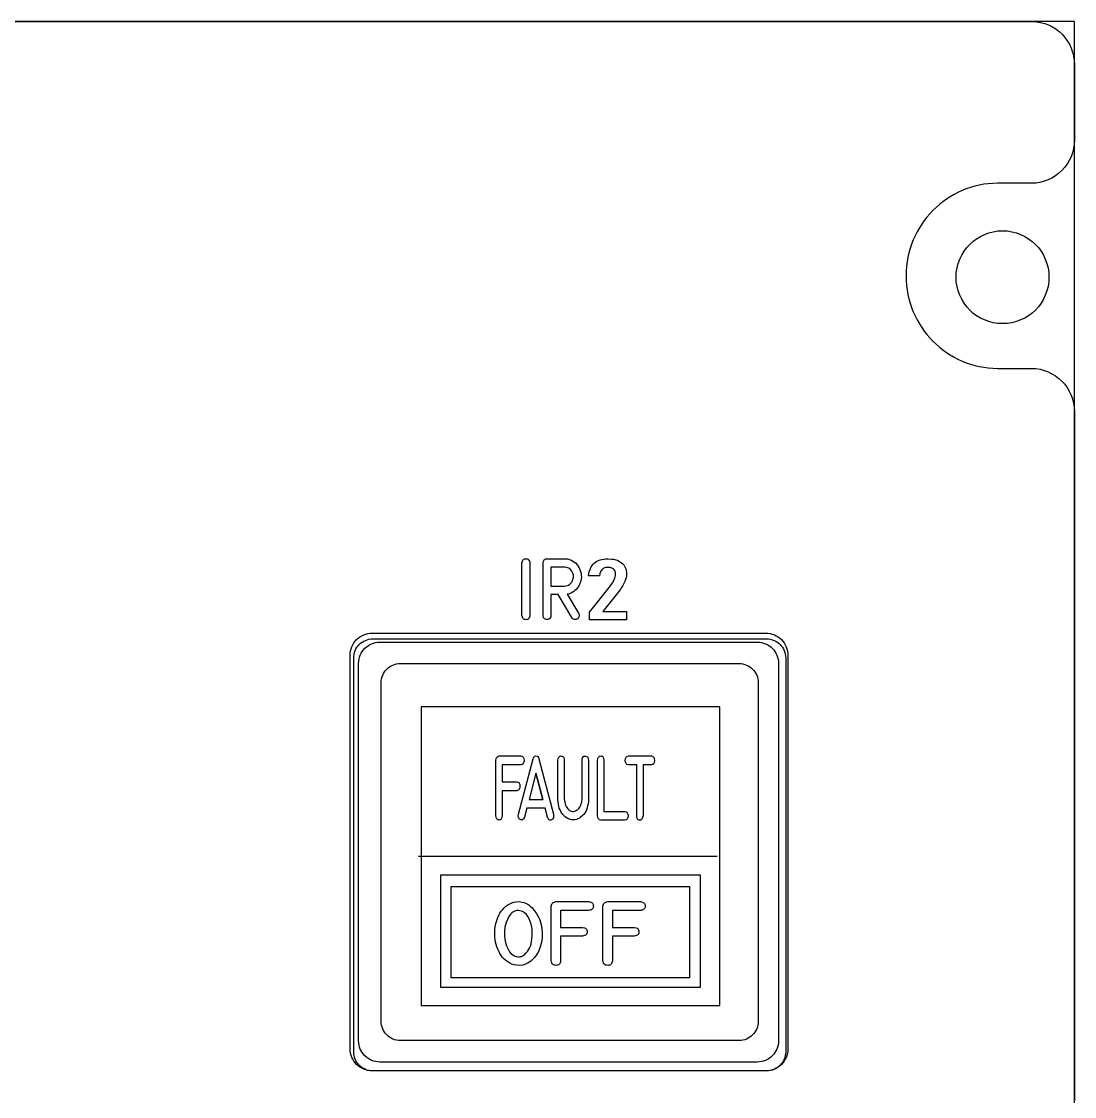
# Model space of a CAD drawing. Extents: x 27 to 704, y 10 to 614.
# Drawn here: x 115.5 to 172, y 491.7 to 549.3 of the extents above; entities that cross this region are included whole.
import ezdxf

# ---------------------------------------------------------------- set-up
doc = ezdxf.new("R2010")
doc.units = 0
for name, color, linetype in [('_BACKPANEL', 5, 'CONTINUOUS'), ('_ENGRAVING', 105, 'CONTINUOUS'), ('_LABELS', 30, 'CONTINUOUS'), ('_TOPLAYER', 1, 'CONTINUOUS')]:
    doc.layers.add(name, color=color, linetype=linetype)

msp = doc.modelspace()

# ---------------------------------------------------------------- linework, layer by layer
at = {"layer": '_BACKPANEL'}
for points in [[(26.965, 549.313), (26.965, 544.563), (26.965, 535.063), (26.965, 525.563), (26.965, 506.563), (26.965, 425.813), (26.965, 416.313), (171.965, 416.313), (171.965, 425.813), (171.965, 506.563), (171.965, 525.563), (171.965, 535.063), (171.965, 544.563), (171.965, 549.313)], [(165.62, 535.614), (165.633, 535.868), (165.671, 536.115), (165.732, 536.354), (165.816, 536.582), (165.921, 536.8), (166.045, 537.005), (166.189, 537.196), (166.349, 537.373), (166.526, 537.534), (166.717, 537.677), (166.923, 537.802), (167.14, 537.906), (167.369, 537.99), (167.607, 538.051), (167.854, 538.089), (168.109, 538.102), (168.363, 538.089), (168.61, 538.051), (168.849, 537.99), (169.077, 537.906), (169.295, 537.802), (169.5, 537.677), (169.691, 537.534), (169.868, 537.373), (170.029, 537.196), (170.172, 537.005), (170.296, 536.8), (170.401, 536.582), (170.485, 536.354), (170.546, 536.115), (170.584, 535.868), (170.597, 535.614), (170.584, 535.359), (170.546, 535.112), (170.485, 534.874), (170.401, 534.645), (170.296, 534.428), (170.172, 534.223), (170.029, 534.031), (169.868, 533.854), (169.691, 533.694), (169.5, 533.551), (169.295, 533.426), (169.077, 533.321), (168.849, 533.237), (168.61, 533.176), (168.363, 533.138), (168.109, 533.126), (167.854, 533.138), (167.607, 533.176), (167.369, 533.237), (167.14, 533.321), (166.923, 533.426), (166.717, 533.551), (166.526, 533.694), (166.349, 533.854), (166.189, 534.031), (166.045, 534.223), (165.921, 534.428), (165.816, 534.645), (165.732, 534.874), (165.671, 535.112), (165.633, 535.359)], [(134.368, 516.234), (155.463, 516.234), (155.568, 516.229), (155.671, 516.213), (155.769, 516.188), (155.864, 516.153), (155.954, 516.11), (156.038, 516.059), (156.117, 516), (156.19, 515.934), (156.256, 515.861), (156.315, 515.782), (156.367, 515.697), (156.41, 515.607), (156.444, 515.513), (156.47, 515.414), (156.485, 515.312), (156.49, 515.206), (156.49, 494.111), (156.485, 494.006), (156.47, 493.904), (156.444, 493.805), (156.41, 493.711), (156.367, 493.621), (156.315, 493.536), (156.256, 493.457), (156.19, 493.384), (156.117, 493.318), (156.038, 493.259), (155.954, 493.208), (155.864, 493.164), (155.769, 493.13), (155.671, 493.105), (155.568, 493.089), (155.463, 493.084), (134.368, 493.084), (134.262, 493.089), (134.16, 493.105), (134.061, 493.13), (133.967, 493.164), (133.877, 493.208), (133.792, 493.259), (133.713, 493.318), (133.641, 493.384), (133.574, 493.457), (133.515, 493.536), (133.464, 493.621), (133.421, 493.711), (133.386, 493.805), (133.361, 493.904), (133.346, 494.006), (133.34, 494.111), (133.34, 515.206), (133.346, 515.312), (133.361, 515.414), (133.386, 515.513), (133.421, 515.607), (133.464, 515.697), (133.515, 515.782), (133.574, 515.861), (133.641, 515.934), (133.713, 516), (133.792, 516.059), (133.877, 516.11), (133.967, 516.153), (134.061, 516.188), (134.16, 516.213), (134.262, 516.229)]]:
    msp.add_lwpolyline(points, close=True, dxfattribs=at)
at = {"layer": '_ENGRAVING'}
for points in [[(142.784, 517.487), (142.758, 517.389), (142.739, 517.35), (142.714, 517.318), (142.685, 517.294), (142.651, 517.277), (142.613, 517.266), (142.57, 517.263), (142.527, 517.267), (142.489, 517.277), (142.455, 517.295), (142.426, 517.319), (142.402, 517.351), (142.382, 517.389), (142.357, 517.487), (142.357, 520.306), (142.382, 520.404), (142.402, 520.443), (142.426, 520.475), (142.455, 520.499), (142.489, 520.517), (142.527, 520.528), (142.57, 520.532), (142.613, 520.528), (142.651, 520.518), (142.685, 520.5), (142.714, 520.476), (142.739, 520.444), (142.758, 520.405), (142.784, 520.306)], [(145.388, 517.613), (145.421, 517.526), (145.425, 517.486), (145.422, 517.447), (145.412, 517.41), (145.394, 517.375), (145.334, 517.31), (145.296, 517.287), (145.256, 517.274), (145.213, 517.269), (145.168, 517.273), (145.124, 517.286), (145.086, 517.307), (145.055, 517.335), (145.03, 517.372), (144.289, 518.614), (143.913, 518.614), (143.913, 517.492), (143.906, 517.427), (143.883, 517.372), (143.846, 517.327), (143.794, 517.292), (143.736, 517.27), (143.679, 517.267), (143.625, 517.282), (143.572, 517.315), (143.536, 517.35), (143.51, 517.392), (143.494, 517.439), (143.489, 517.492), (143.489, 520.309), (143.493, 520.354), (143.504, 520.395), (143.523, 520.433), (143.55, 520.467), (143.582, 520.496), (143.618, 520.516), (143.657, 520.528), (143.7, 520.532), (144.633, 520.532), (144.796, 520.518), (144.873, 520.5), (144.948, 520.476), (145.02, 520.444), (145.088, 520.405), (145.218, 520.305), (145.33, 520.184), (145.419, 520.047), (145.484, 519.896), (145.526, 519.729), (145.538, 519.636), (145.541, 519.544), (145.535, 519.455), (145.52, 519.366), (145.497, 519.279), (145.466, 519.194), (145.425, 519.11), (145.377, 519.028), (145.321, 518.95), (145.262, 518.881), (145.198, 518.819), (145.129, 518.766), (145.056, 518.72), (144.979, 518.683), (144.898, 518.653), (144.812, 518.632), (144.784, 518.627)], [(146.952, 520.526), (147.181, 520.513), (147.285, 520.497), (147.381, 520.474), (147.471, 520.444), (147.553, 520.407), (147.628, 520.364), (147.697, 520.315), (147.758, 520.259), (147.81, 520.198), (147.855, 520.131), (147.892, 520.058), (147.92, 519.98), (147.941, 519.895), (147.953, 519.805), (147.957, 519.708), (147.957, 519.702), (147.952, 519.608), (147.935, 519.51), (147.908, 519.408), (147.87, 519.303), (147.822, 519.196), (147.763, 519.088), (147.694, 518.979), (147.615, 518.87), (146.699, 517.709), (147.968, 517.709), (147.968, 517.252), (145.968, 517.252), (145.968, 517.671), (147.099, 519.071), (147.218, 519.242), (147.305, 519.405), (147.358, 519.56), (147.371, 519.632), (147.376, 519.7), (147.376, 519.708), (147.369, 519.79), (147.349, 519.862), (147.316, 519.923), (147.27, 519.974), (147.212, 520.014), (147.141, 520.042), (147.059, 520.059), (146.965, 520.065), (146.87, 520.058), (146.786, 520.037), (146.711, 520.001), (146.647, 519.951), (146.594, 519.889), (146.554, 519.814), (146.527, 519.726), (146.513, 519.626), (146.513, 519.61), (145.931, 519.61), (145.931, 519.626), (145.944, 519.731), (145.964, 519.83), (145.991, 519.923), (146.025, 520.01), (146.067, 520.09), (146.115, 520.164), (146.171, 520.231), (146.234, 520.292), (146.303, 520.347), (146.378, 520.395), (146.459, 520.435), (146.546, 520.468), (146.639, 520.494), (146.737, 520.512), (146.842, 520.523)], [(144.633, 519.062), (144.708, 519.068), (144.781, 519.087), (144.85, 519.118), (144.917, 519.161), (144.976, 519.214), (145.025, 519.275), (145.064, 519.343), (145.092, 519.419), (145.114, 519.539), (145.111, 519.653), (145.082, 519.761), (145.027, 519.863), (144.953, 519.952), (144.866, 520.018), (144.767, 520.061), (144.654, 520.083), (143.913, 520.083), (143.913, 519.062)], [(134.341, 516.541), (155.416, 516.541), (155.539, 516.535), (155.657, 516.517), (155.771, 516.488), (155.881, 516.448), (155.985, 516.398), (156.083, 516.338), (156.175, 516.27), (156.259, 516.193), (156.336, 516.109), (156.404, 516.017), (156.464, 515.919), (156.514, 515.815), (156.554, 515.705), (156.583, 515.591), (156.601, 515.473), (156.607, 515.351), (156.607, 494.275), (156.601, 494.153), (156.583, 494.035), (156.554, 493.92), (156.514, 493.811), (156.464, 493.707), (156.404, 493.609), (156.336, 493.517), (156.259, 493.433), (156.175, 493.356), (156.083, 493.287), (155.985, 493.228), (155.881, 493.178), (155.771, 493.138), (155.657, 493.109), (155.539, 493.091), (155.416, 493.085), (134.341, 493.085), (134.219, 493.091), (134.1, 493.109), (133.986, 493.138), (133.877, 493.178), (133.773, 493.228), (133.674, 493.287), (133.583, 493.356), (133.498, 493.433), (133.422, 493.517), (133.353, 493.609), (133.294, 493.707), (133.244, 493.811), (133.204, 493.92), (133.175, 494.035), (133.157, 494.153), (133.15, 494.275), (133.15, 515.351), (133.157, 515.473), (133.175, 515.591), (133.204, 515.705), (133.244, 515.815), (133.294, 515.919), (133.353, 516.017), (133.422, 516.109), (133.498, 516.193), (133.583, 516.27), (133.674, 516.338), (133.773, 516.398), (133.877, 516.448), (133.986, 516.488), (134.1, 516.517), (134.219, 516.535)], [(134.749, 516.063), (154.965, 516.063), (155.082, 516.057), (155.196, 516.04), (155.305, 516.012), (155.41, 515.973), (155.51, 515.925), (155.604, 515.868), (155.692, 515.803), (155.773, 515.729), (155.847, 515.648), (155.913, 515.56), (155.97, 515.466), (156.018, 515.366), (156.056, 515.261), (156.084, 515.152), (156.101, 515.038), (156.107, 514.921), (156.107, 494.705), (156.101, 494.588), (156.084, 494.474), (156.056, 494.365), (156.018, 494.26), (155.97, 494.16), (155.913, 494.066), (155.847, 493.978), (155.773, 493.897), (155.692, 493.823), (155.604, 493.757), (155.51, 493.7), (155.41, 493.652), (155.305, 493.614), (155.196, 493.586), (155.082, 493.569), (154.965, 493.563), (134.749, 493.563), (134.632, 493.569), (134.518, 493.586), (134.409, 493.614), (134.304, 493.652), (134.204, 493.7), (134.11, 493.757), (134.022, 493.823), (133.941, 493.897), (133.867, 493.978), (133.802, 494.066), (133.744, 494.16), (133.696, 494.26), (133.658, 494.365), (133.63, 494.474), (133.613, 494.588), (133.607, 494.705), (133.607, 514.921), (133.613, 515.038), (133.63, 515.152), (133.658, 515.261), (133.696, 515.366), (133.744, 515.466), (133.802, 515.56), (133.867, 515.648), (133.941, 515.729), (134.022, 515.803), (134.11, 515.868), (134.204, 515.925), (134.304, 515.973), (134.409, 516.012), (134.518, 516.04), (134.632, 516.057)]]:
    msp.add_lwpolyline(points, close=True, dxfattribs=at)
at = {"layer": '_LABELS'}
for points in [[(152.959, 496.589), (152.959, 512.591), (136.959, 512.591), (136.959, 496.589)], [(140.959, 506.763), (140.959, 509.723), (140.978, 509.821), (141.013, 509.894), (141.064, 509.941), (141.131, 509.962), (142.304, 509.962), (142.344, 509.954), (142.378, 509.94), (142.407, 509.92), (142.431, 509.893), (142.462, 509.821), (142.473, 509.724), (142.462, 509.628), (142.43, 509.556), (142.406, 509.53), (142.377, 509.511), (142.342, 509.497), (142.302, 509.49), (141.299, 509.49), (141.299, 508.572), (142.081, 508.572), (142.155, 508.552), (142.184, 508.533), (142.207, 508.507), (142.24, 508.439), (142.251, 508.346), (142.241, 508.252), (142.21, 508.18), (142.186, 508.152), (142.156, 508.129), (142.081, 508.101), (141.299, 508.101), (141.299, 506.763), (141.285, 506.662), (141.252, 506.589), (141.229, 506.563), (141.202, 506.544), (141.171, 506.533), (141.135, 506.529), (141.099, 506.531), (141.067, 506.542), (141.039, 506.56), (141.015, 506.586), (140.979, 506.659)], [(142.172, 506.849), (142.561, 508.328), (142.95, 509.807), (142.975, 509.874), (143.01, 509.922), (143.055, 509.951), (143.109, 509.962), (143.164, 509.953), (143.209, 509.924), (143.244, 509.876), (143.269, 509.807), (144.046, 506.841), (144.054, 506.733), (144.039, 506.646), (144.001, 506.58), (143.975, 506.555), (143.942, 506.535), (143.908, 506.522), (143.876, 506.518), (143.846, 506.523), (143.818, 506.536), (143.767, 506.589), (143.725, 506.676), (143.6, 507.156), (142.612, 507.156), (142.491, 506.688), (142.448, 506.6), (142.424, 506.569), (142.397, 506.548), (142.368, 506.535), (142.338, 506.531), (142.305, 506.536), (142.27, 506.549), (142.21, 506.596), (142.174, 506.661), (142.161, 506.745)], [(145.92, 507.658), (145.92, 507.624), (145.915, 507.524), (145.899, 507.399), (145.877, 507.284), (145.848, 507.176), (145.813, 507.077), (145.772, 506.987), (145.724, 506.905), (145.671, 506.831), (145.61, 506.766), (145.482, 506.66), (145.416, 506.619), (145.348, 506.587), (145.28, 506.562), (145.211, 506.546), (145.141, 506.538), (145.07, 506.538), (144.999, 506.546), (144.929, 506.562), (144.861, 506.586), (144.795, 506.618), (144.666, 506.707), (144.544, 506.827), (144.488, 506.899), (144.439, 506.98), (144.396, 507.067), (144.36, 507.163), (144.331, 507.267), (144.309, 507.378), (144.294, 507.497), (144.285, 507.624), (144.285, 507.658), (144.285, 509.727), (144.299, 509.817), (144.332, 509.892), (144.376, 509.94), (144.429, 509.962), (144.492, 509.957), (144.551, 509.929), (144.593, 509.881), (144.619, 509.814), (144.627, 509.727), (144.627, 507.658), (144.649, 507.477), (144.67, 507.396), (144.698, 507.321), (144.732, 507.251), (144.772, 507.188), (144.819, 507.131), (144.873, 507.081), (144.93, 507.039), (144.988, 507.01), (145.046, 506.993), (145.106, 506.989), (145.166, 506.997), (145.227, 507.018), (145.289, 507.052), (145.351, 507.097), (145.404, 507.147), (145.449, 507.203), (145.486, 507.266), (145.516, 507.336), (145.558, 507.489), (145.579, 507.658), (145.579, 509.727), (145.581, 509.772), (145.603, 509.861), (145.641, 509.922), (145.666, 509.942), (145.695, 509.954), (145.764, 509.958), (145.832, 509.936), (145.859, 509.916), (145.881, 509.89), (145.91, 509.821), (145.92, 509.727)], [(146.58, 506.523), (146.514, 506.543), (146.463, 506.588), (146.428, 506.66), (146.408, 506.757), (146.408, 509.723), (146.429, 509.829), (146.465, 509.904), (146.489, 509.93), (146.517, 509.948), (146.549, 509.958), (146.585, 509.961), (146.621, 509.956), (146.652, 509.945), (146.68, 509.926), (146.702, 509.899), (146.735, 509.826), (146.75, 509.723), (146.75, 506.992), (147.869, 506.993), (147.944, 506.968), (147.974, 506.947), (147.998, 506.92), (148.03, 506.848), (148.04, 506.753), (148.028, 506.658), (147.996, 506.588), (147.972, 506.563), (147.942, 506.543), (147.868, 506.523)], [(148.505, 506.76), (148.505, 509.489), (148.06, 509.489), (147.986, 509.51), (147.957, 509.53), (147.933, 509.557), (147.901, 509.628), (147.891, 509.724), (147.902, 509.821), (147.934, 509.892), (147.957, 509.919), (147.986, 509.939), (148.06, 509.962), (149.291, 509.962), (149.364, 509.94), (149.393, 509.92), (149.416, 509.893), (149.448, 509.821), (149.459, 509.724), (149.448, 509.627), (149.417, 509.556), (149.393, 509.53), (149.364, 509.51), (149.33, 509.496), (149.291, 509.489), (148.847, 509.489), (148.847, 506.76), (148.825, 506.656), (148.788, 506.582), (148.764, 506.557), (148.736, 506.539), (148.704, 506.528), (148.668, 506.525), (148.633, 506.53), (148.601, 506.541), (148.575, 506.56), (148.552, 506.586), (148.52, 506.659)], [(143.477, 507.628), (143.108, 509.037), (142.737, 507.628)], [(143.108, 509.037), (143.477, 507.628)], [(137.986, 503.572), (137.986, 503.43), (137.986, 497.572), (151.932, 497.572), (151.932, 503.572)], [(138.556, 502.974), (151.342, 502.974), (151.342, 498.072), (138.556, 498.072)], [(143.309, 501.173), (143.379, 500.94), (143.424, 500.702), (143.442, 500.46), (143.435, 500.214), (143.401, 499.971), (143.341, 499.738), (143.253, 499.517), (143.139, 499.306), (143.051, 499.184), (142.948, 499.07), (142.83, 498.967), (142.698, 498.873), (142.555, 498.798), (142.404, 498.752), (142.247, 498.735), (142.082, 498.748), (141.948, 498.775), (141.823, 498.814), (141.706, 498.863), (141.597, 498.924), (141.496, 498.995), (141.403, 499.077), (141.318, 499.17), (141.241, 499.275), (141.171, 499.386), (141.11, 499.5), (141.057, 499.618), (141.011, 499.738), (140.973, 499.862), (140.943, 499.989), (140.921, 500.118), (140.906, 500.251), (140.899, 500.385), (140.9, 500.519), (140.908, 500.651), (140.924, 500.783), (140.948, 500.913), (140.979, 501.043), (141.064, 501.3), (141.118, 501.423), (141.179, 501.538), (141.248, 501.644), (141.324, 501.741), (141.407, 501.829), (141.498, 501.909), (141.597, 501.98), (141.703, 502.042), (141.811, 502.092), (141.922, 502.127), (142.035, 502.149), (142.151, 502.156), (142.26, 502.151), (142.363, 502.136), (142.462, 502.112), (142.556, 502.078), (142.644, 502.035), (142.728, 501.982), (142.806, 501.919), (142.879, 501.846), (143.012, 501.688), (143.128, 501.523), (143.227, 501.352)], [(142.165, 501.682), (142.084, 501.677), (142.008, 501.661), (141.938, 501.635), (141.872, 501.599), (141.812, 501.553), (141.756, 501.496), (141.706, 501.429), (141.66, 501.352), (141.582, 501.193), (141.52, 501.045), (141.474, 500.911), (141.444, 500.788), (141.42, 500.6), (141.418, 500.376), (141.442, 500.135), (141.494, 499.898), (141.532, 499.783), (141.578, 499.673), (141.633, 499.57), (141.696, 499.472), (141.768, 499.386), (141.851, 499.315), (141.944, 499.26), (142.047, 499.221), (142.17, 499.2), (142.228, 499.2), (142.284, 499.208), (142.337, 499.223), (142.389, 499.246), (142.485, 499.314), (142.572, 499.398), (142.647, 499.485), (142.711, 499.575), (142.763, 499.667), (142.808, 499.77), (142.844, 499.889), (142.873, 500.022), (142.895, 500.171), (142.907, 500.326), (142.908, 500.482), (142.899, 500.638), (142.879, 500.794), (142.847, 500.945), (142.802, 501.089), (142.745, 501.226), (142.676, 501.354), (142.593, 501.468), (142.494, 501.558), (142.379, 501.626), (142.249, 501.672)], [(143.922, 498.976), (143.922, 501.919), (143.933, 501.971), (143.95, 502.016), (143.973, 502.055), (144.003, 502.088), (144.038, 502.115), (144.079, 502.135), (144.179, 502.156), (145.934, 502.156), (145.993, 502.148), (146.044, 502.134), (146.088, 502.114), (146.123, 502.088), (146.151, 502.055), (146.17, 502.016), (146.182, 501.971), (146.186, 501.92), (146.182, 501.868), (146.17, 501.823), (146.15, 501.785), (146.122, 501.753), (146.086, 501.727), (146.042, 501.707), (145.99, 501.694), (145.931, 501.687), (144.431, 501.687), (144.431, 500.774), (145.601, 500.774), (145.71, 500.754), (145.754, 500.735), (145.789, 500.71), (145.817, 500.679), (145.837, 500.641), (145.85, 500.598), (145.854, 500.549), (145.851, 500.5), (145.84, 500.456), (145.82, 500.417), (145.793, 500.384), (145.757, 500.356), (145.713, 500.334), (145.601, 500.306), (144.431, 500.306), (144.431, 498.976), (144.423, 498.922), (144.409, 498.875), (144.388, 498.835), (144.361, 498.803), (144.327, 498.777), (144.286, 498.758), (144.239, 498.747), (144.186, 498.743), (144.132, 498.745), (144.084, 498.756), (144.042, 498.774), (144.006, 498.799), (143.976, 498.832), (143.952, 498.873), (143.934, 498.921)], [(146.694, 498.976), (146.694, 501.919), (146.705, 501.971), (146.722, 502.016), (146.745, 502.055), (146.774, 502.088), (146.81, 502.115), (146.851, 502.135), (146.951, 502.156), (148.706, 502.156), (148.765, 502.148), (148.816, 502.134), (148.86, 502.114), (148.895, 502.088), (148.923, 502.055), (148.942, 502.016), (148.954, 501.971), (148.958, 501.92), (148.954, 501.868), (148.942, 501.823), (148.922, 501.785), (148.894, 501.753), (148.858, 501.727), (148.814, 501.707), (148.762, 501.694), (148.702, 501.687), (147.203, 501.687), (147.203, 500.774), (148.372, 500.774), (148.482, 500.754), (148.525, 500.735), (148.561, 500.71), (148.589, 500.679), (148.609, 500.641), (148.622, 500.598), (148.626, 500.549), (148.623, 500.5), (148.612, 500.456), (148.592, 500.417), (148.565, 500.384), (148.529, 500.356), (148.485, 500.334), (148.372, 500.306), (147.203, 500.306), (147.203, 498.976), (147.195, 498.922), (147.181, 498.875), (147.16, 498.835), (147.133, 498.803), (147.099, 498.777), (147.058, 498.758), (147.011, 498.747), (146.958, 498.743), (146.904, 498.745), (146.856, 498.756), (146.814, 498.774), (146.778, 498.799), (146.748, 498.832), (146.724, 498.873), (146.706, 498.921)]]:
    msp.add_lwpolyline(points, close=True, dxfattribs=at)
msp.add_lwpolyline([(136.819, 504.59), (152.819, 504.59)], dxfattribs=at)
at = {"layer": '_TOPLAYER'}
msp.add_lwpolyline([(29.286, 549.313), (169.684, 549.311), (169.921, 549.299), (170.15, 549.264), (170.37, 549.206), (170.58, 549.128), (170.78, 549.03), (170.968, 548.913), (171.143, 548.779), (171.304, 548.629), (171.45, 548.464), (171.58, 548.284), (171.693, 548.092), (171.788, 547.889), (171.864, 547.675), (171.919, 547.452), (171.953, 547.22), (171.964, 546.982), (171.964, 544.664), (171.964, 542.975), (171.952, 542.737), (171.917, 542.506), (171.86, 542.283), (171.782, 542.069), (171.685, 541.865), (171.569, 541.673), (171.435, 541.494), (171.286, 541.328), (171.121, 541.178), (170.943, 541.044), (170.752, 540.927), (170.55, 540.829), (170.337, 540.751), (170.115, 540.693), (169.885, 540.658), (169.648, 540.646), (167.847, 540.646), (167.595, 540.64), (167.345, 540.62), (167.1, 540.589), (166.858, 540.545), (166.621, 540.489), (166.388, 540.422), (166.16, 540.343), (165.937, 540.254), (165.72, 540.154), (165.509, 540.044), (165.303, 539.924), (165.104, 539.795), (164.912, 539.656), (164.726, 539.509), (164.548, 539.352), (164.378, 539.188), (164.216, 539.015), (164.061, 538.835), (163.916, 538.647), (163.779, 538.453), (163.651, 538.251), (163.533, 538.043), (163.425, 537.83), (163.327, 537.61), (163.239, 537.385), (163.162, 537.155), (163.096, 536.92), (163.041, 536.681), (162.998, 536.438), (162.967, 536.19), (162.948, 535.94), (162.941, 535.686), (162.948, 535.432), (162.967, 535.181), (162.998, 534.934), (163.041, 534.69), (163.096, 534.451), (163.162, 534.216), (163.239, 533.986), (163.327, 533.761), (163.425, 533.542), (163.533, 533.328), (163.651, 533.12), (163.779, 532.919), (163.916, 532.724), (164.061, 532.537), (164.216, 532.357), (164.378, 532.184), (164.548, 532.02), (164.726, 531.863), (164.912, 531.716), (165.104, 531.577), (165.303, 531.448), (165.509, 531.328), (165.72, 531.218), (165.937, 531.118), (166.16, 531.029), (166.388, 530.95), (166.621, 530.883), (166.858, 530.828), (167.1, 530.784), (167.345, 530.752), (167.595, 530.733), (167.847, 530.726), (169.66, 530.726), (169.896, 530.713), (170.125, 530.677), (170.346, 530.619), (170.558, 530.54), (170.759, 530.441), (170.949, 530.324), (171.127, 530.19), (171.29, 530.04), (171.439, 529.875), (171.572, 529.696), (171.687, 529.504), (171.784, 529.301), (171.861, 529.087), (171.918, 528.865), (171.953, 528.634), (171.965, 528.397), (171.965, 515.614), (171.965, 497.313), (171.965, 491.504)], dxfattribs=at)
msp.add_lwpolyline([(135.842, 514.913), (153.991, 514.913), (154.096, 514.908), (154.198, 514.892), (154.297, 514.867), (154.391, 514.833), (154.481, 514.79), (154.565, 514.738), (154.644, 514.679), (154.717, 514.613), (154.783, 514.541), (154.842, 514.462), (154.893, 514.377), (154.936, 514.287), (154.971, 514.193), (154.996, 514.095), (155.011, 513.993), (155.017, 513.888), (155.017, 495.738), (155.011, 495.633), (154.996, 495.531), (154.971, 495.433), (154.936, 495.338), (154.893, 495.249), (154.842, 495.164), (154.783, 495.085), (154.717, 495.013), (154.644, 494.946), (154.565, 494.888), (154.481, 494.836), (154.391, 494.793), (154.297, 494.759), (154.198, 494.734), (154.096, 494.718), (153.991, 494.713), (135.842, 494.713), (135.737, 494.718), (135.635, 494.734), (135.536, 494.759), (135.442, 494.793), (135.352, 494.836), (135.268, 494.888), (135.189, 494.946), (135.116, 495.013), (135.05, 495.085), (134.991, 495.164), (134.94, 495.249), (134.897, 495.338), (134.862, 495.433), (134.837, 495.531), (134.822, 495.633), (134.817, 495.738), (134.817, 513.888), (134.822, 513.993), (134.837, 514.095), (134.862, 514.193), (134.897, 514.287), (134.94, 514.377), (134.991, 514.462), (135.05, 514.541), (135.116, 514.613), (135.189, 514.679), (135.268, 514.738), (135.352, 514.79), (135.442, 514.833), (135.536, 514.867), (135.635, 514.892), (135.737, 514.908)], close=True, dxfattribs=at)

doc.saveas('drawing.dxf')
